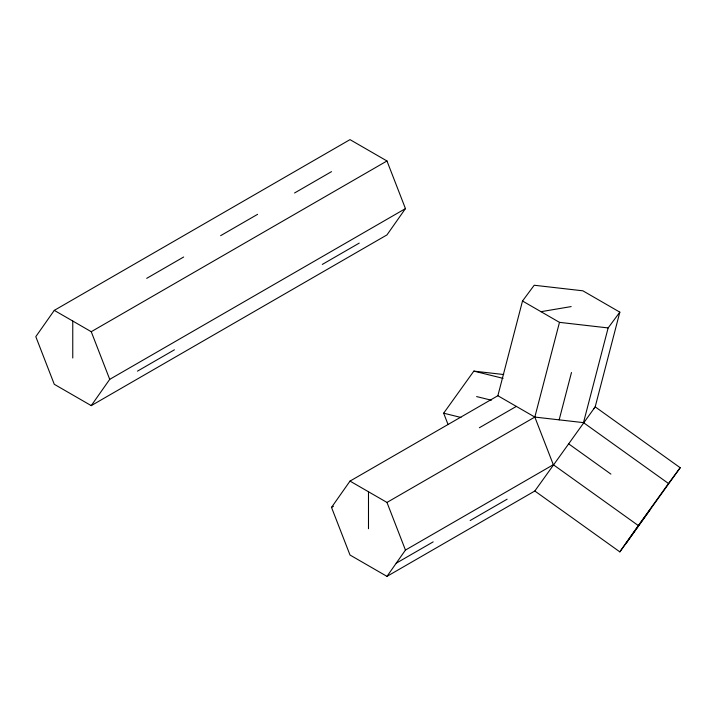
<?xml version="1.0" encoding="UTF-8"?>
<svg xmlns="http://www.w3.org/2000/svg" width="716" height="716" viewBox="0 0 716 716"><rect width="100%" height="100%" fill="white"/><g stroke="black" fill="none" stroke-linecap="round" stroke-linejoin="round"><path stroke-width="1.07" d="M534.825 491.006L619.832 551.866L680.2 467.727L595.193 406.867L534.825 491.006L386.971 576.371L350.008 555.025L331.517 507.393L350.008 481.098L497.862 395.733L522.51 301.015L534.208 285.245L582.869 290.812L619.832 312.149L595.193 406.867L593.922 408.675M619.832 551.866L638.323 525.571L553.316 464.711L534.825 417.07L559.473 322.361L522.51 301.015M559.16 419.853L571.484 372.499M680.2 467.727L668.502 483.506L583.495 422.637L608.135 327.928L619.832 312.149M54.282 310.368L35.8 336.654L54.282 384.295L91.245 405.632L386.971 234.902L405.453 208.607L386.971 160.975L350.008 139.629L54.282 310.368L91.245 331.705L109.727 379.346L91.245 405.632M386.971 576.371L405.453 550.076L553.316 464.711M625.686 543.981L650.021 509.801M448.082 424.579L443.66 413.186L473.84 371.121L503.706 374.54M638.323 525.571L668.502 483.506M146.699 278.354L183.663 257.008M220.626 235.671L257.59 214.326M294.553 192.989L331.517 171.643M91.245 331.705L386.971 160.975M109.727 379.346L405.453 208.607M137.454 371.148L174.418 349.802M322.281 264.437L359.244 243.1M331.517 507.393L333.45 506.275M479.38 427.738L516.343 406.402M350.008 481.098L386.971 502.435L534.825 417.07L583.495 422.637M396.208 563.223L433.171 541.878M470.143 520.541L507.107 499.195M540.992 311.684L571.171 306.582M559.473 322.361L608.135 327.928M473.84 371.121L503.071 378.352M476.614 396.575L491.319 400.208M443.66 413.186L460.979 417.473M497.862 395.733L534.825 417.07M568.406 443.669L610.909 474.108M386.971 502.435L405.453 550.076M368.489 491.767L368.489 528.73M72.763 321.036L72.763 358"/></g></svg>
